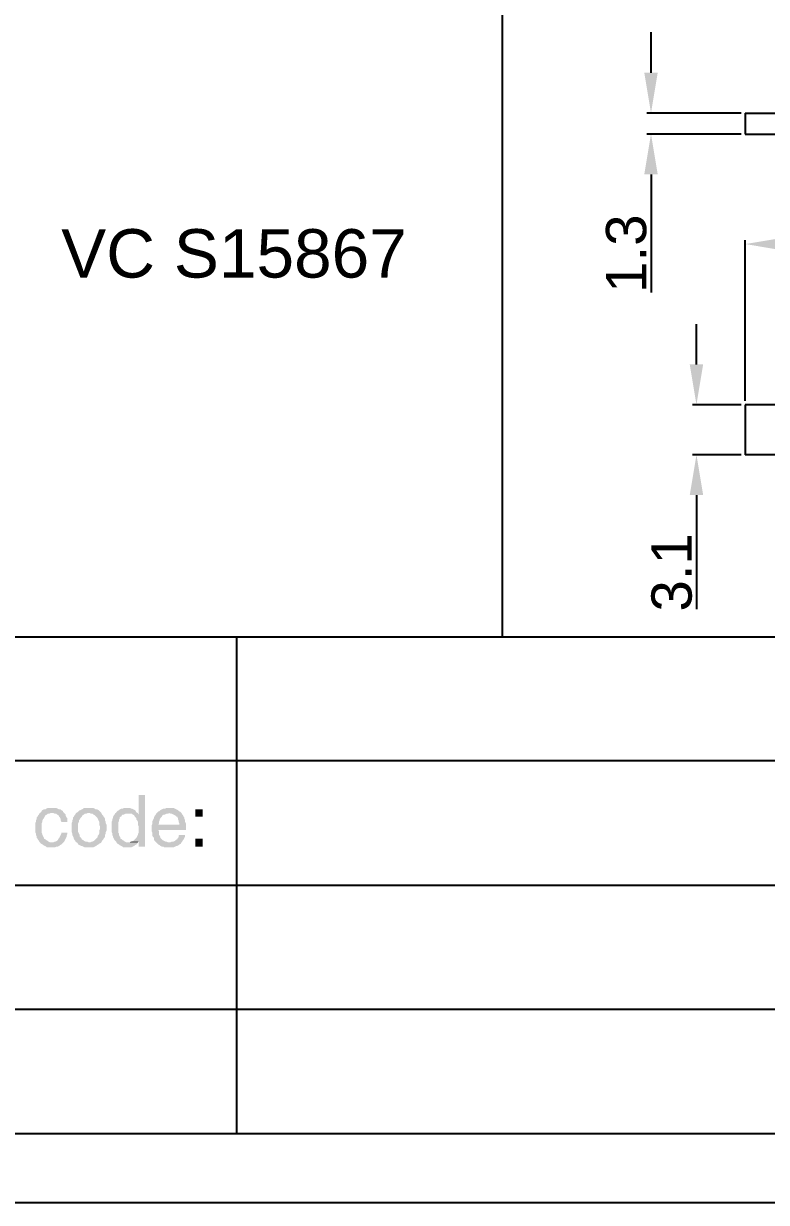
# Model space of a CAD drawing. Header units: millimetres. Extents: x 7018 to 13530, y 4187 to 5692.
# Drawn here: x 8004 to 8050, y 4524.9 to 4597.9 of the extents above; entities that cross this region are included whole.
import ezdxf

# ---------------------------------------------------------------- set-up
doc = ezdxf.new("R2010")
doc.units = ezdxf.units.MM
doc.layers.add('Dimension', color=3, linetype='Continuous')
doc.styles.get("Standard").update_dxf_attribs({"font": 'arial.ttf'})
doc.dimstyles.new('Standard$0', dxfattribs={"dimtxt": 2.3, "dimasz": 2, "dimexe": 1, "dimexo": 1, "dimgap": 1, "dimtad": 1, "dimdec": 1, "dimzin": 0, "dimdsep": 46, "dimtxsty": 'Standard', "dimcen": 0, "dimclrd": 4, "dimclre": 4, "dimclrt": 4, "dimadec": 1, "dimazin": 0, "dimtfac": 1, "dimtdec": 1, "dimtofl": 0, "dimtmove": 0, "dimatfit": 0, "dimfxl": 1, "dimtfillclr": 256, "dimtolj": 1, "dimtzin": 0, "dimlwd": -1, "dimlwe": -1, "dimarcsym": 1})

# ---------------------------------------------------------------- blocks, each defined once
blk = doc.blocks.new('*D2772')
at = {"layer": 'Defpoints', "color": 0, "transparency": 16777216}
for p in [(8048.721, 4574.331), (8045.693, 4571.231), (8048.721, 4571.231)]:
    blk.add_point(p, dxfattribs=at)
at = {"layer": 'Dimension', "color": 3, "transparency": 16777216}
for p, q in [((8045.693, 4576.831), (8045.693, 4579.331)), ((8048.471, 4574.331), (8045.443, 4574.331)), ((8048.471, 4571.231), (8045.443, 4571.231)), ((8045.693, 4568.731), (8045.693, 4561.663))]:
    blk.add_line(p, q, dxfattribs=at)
for points in [[(8045.276, 4576.831), (8046.109, 4576.831), (8045.693, 4574.331)], [(8045.276, 4568.731), (8046.109, 4568.731), (8045.693, 4571.231)]]:
    blk.add_solid(points, dxfattribs=at)
at = {"layer": 'Dimension', "transparency": 16777216, "insert": (8044.165, 4563.947), "char_height": 2.5, "attachment_point": 5, "rotation": 90}
blk.add_mtext('\\A1;3.1', dxfattribs=at)
blk = doc.blocks.new('*D2773')
at = {"layer": 'Defpoints', "color": 0, "transparency": 16777216}
for p in [(8064.721, 4584.283), (8048.721, 4574.331), (8064.721, 4574.331)]:
    blk.add_point(p, dxfattribs=at)
at = {"layer": 'Dimension', "color": 3, "transparency": 16777216}
for p, q in [((8048.721, 4574.581), (8048.721, 4584.533)), ((8064.721, 4574.581), (8064.721, 4584.533)), ((8051.221, 4584.283), (8062.221, 4584.283))]:
    blk.add_line(p, q, dxfattribs=at)
for points in [[(8051.221, 4584.699), (8051.221, 4583.866), (8048.721, 4584.283)], [(8062.221, 4584.699), (8062.221, 4583.866), (8064.721, 4584.283)]]:
    blk.add_solid(points, dxfattribs=at)
at = {"layer": 'Dimension', "transparency": 16777216, "insert": (8056.721, 4585.809), "char_height": 2.5, "attachment_point": 5}
blk.add_mtext('\\A1;16.0', dxfattribs=at)
blk = doc.blocks.new('*D2776')
at = {"layer": 'Defpoints', "color": 0, "transparency": 16777216}
for p in [(8048.721, 4592.4), (8042.875, 4591.1), (8048.721, 4591.1)]:
    blk.add_point(p, dxfattribs=at)
at = {"layer": 'Dimension', "color": 3, "transparency": 16777216}
for p, q in [((8042.875, 4594.9), (8042.875, 4597.4)), ((8048.471, 4592.4), (8042.625, 4592.4)), ((8048.471, 4591.1), (8042.625, 4591.1)), ((8042.875, 4588.6), (8042.875, 4581.284))]:
    blk.add_line(p, q, dxfattribs=at)
for points in [[(8042.459, 4594.9), (8043.292, 4594.9), (8042.875, 4592.4)], [(8042.459, 4588.6), (8043.292, 4588.6), (8042.875, 4591.1)]]:
    blk.add_solid(points, dxfattribs=at)
at = {"layer": 'Dimension', "transparency": 16777216, "insert": (8041.348, 4583.692), "char_height": 2.5, "attachment_point": 5, "rotation": 90}
blk.add_mtext('\\A1;1.3', dxfattribs=at)

msp = doc.modelspace()

# ---------------------------------------------------------------- hatches: boundary and pattern name
at = {"transparency": 33554559}
for points in [[(8011.509, 4550.163), (8011.103, 4550.163), (8011.103, 4548.945), (8010.742, 4548.945), (8010.832, 4548.9), (8010.877, 4548.809), (8010.922, 4548.764), (8010.968, 4548.719), (8010.968, 4548.629), (8011.013, 4548.584), (8011.058, 4548.493), (8011.058, 4548.313), (8011.103, 4548.223), (8011.103, 4547.816), (8011.058, 4547.726), (8011.058, 4547.681), (8011.013, 4547.591), (8010.968, 4547.501), (8010.922, 4547.455), (8010.922, 4547.455), (8010.832, 4547.365), (8010.787, 4547.32), (8010.697, 4547.275), (8011.103, 4547.275), (8011.103, 4546.959), (8011.509, 4546.959)], [(8004.965, 4549.035), (8004.92, 4548.945), (8004.875, 4548.9), (8004.83, 4548.809), (8004.784, 4548.764), (8004.784, 4548.674), (8004.739, 4548.584), (8004.739, 4548.493), (8004.694, 4548.403), (8004.694, 4547.862), (8004.739, 4547.771), (8004.739, 4547.681), (8004.784, 4547.591), (8004.784, 4547.501), (8004.83, 4547.455), (8004.875, 4547.365), (8004.92, 4547.32), (8004.965, 4547.23), (8005.732, 4547.23), (8005.597, 4547.23), (8005.507, 4547.275), (8005.461, 4547.32), (8005.371, 4547.365), (8005.326, 4547.41), (8005.236, 4547.455), (8005.236, 4547.501), (8005.191, 4547.591), (8005.145, 4547.681), (8005.145, 4547.726), (8005.1, 4547.816), (8005.1, 4548.403), (8005.145, 4548.493), (8005.145, 4548.584), (8005.191, 4548.674), (8005.236, 4548.719), (8005.281, 4548.809), (8005.281, 4548.809), (8005.326, 4548.9), (8005.416, 4548.945), (8005.461, 4548.99), (8005.552, 4548.99), (8005.642, 4549.035), (8005.732, 4549.035)], [(8005.732, 4549.351), (8005.461, 4549.351), (8005.371, 4549.306), (8005.326, 4549.261), (8005.236, 4549.261), (8005.145, 4549.216), (8005.1, 4549.17), (8005.055, 4549.08), (8004.965, 4549.035), (8005.822, 4549.035), (8005.913, 4548.99), (8006.003, 4548.99), (8006.048, 4548.945), (8006.138, 4548.9), (8006.184, 4548.809), (8006.229, 4548.764), (8006.274, 4548.674), (8006.274, 4548.584), (8006.319, 4548.493), (8006.68, 4548.493), (8006.68, 4548.719), (8006.635, 4548.764), (8006.59, 4548.854), (8006.59, 4548.945), (8006.545, 4548.99), (8006.454, 4549.08), (8006.409, 4549.125), (8006.409, 4549.17), (8006.319, 4549.216), (8006.274, 4549.261), (8006.184, 4549.261), (8006.093, 4549.306), (8006.003, 4549.351), (8005.822, 4549.351)], [(8008.034, 4549.351), (8007.718, 4549.351), (8007.673, 4549.306), (8007.583, 4549.261), (8007.492, 4549.216), (8007.447, 4549.216), (8007.357, 4549.125), (8007.312, 4549.08), (8007.222, 4549.035), (8007.222, 4549.035), (8007.176, 4548.945), (8007.131, 4548.9), (8007.086, 4548.809), (8007.041, 4548.764), (8007.041, 4548.674), (8006.996, 4548.584), (8006.996, 4548.493), (8006.951, 4548.403), (8006.951, 4548.132), (8006.951, 4547.862), (8006.996, 4547.771), (8006.996, 4547.681), (8007.041, 4547.591), (8007.086, 4547.501), (8007.086, 4547.455), (8007.131, 4547.365), (8007.176, 4547.32), (8007.222, 4547.23), (8008.034, 4547.23), (8007.989, 4547.23), (8007.899, 4547.275), (8007.808, 4547.275), (8007.718, 4547.32), (8007.673, 4547.365), (8007.583, 4547.41), (8007.537, 4547.501), (8007.492, 4547.546), (8007.447, 4547.591), (8007.447, 4547.681), (8007.402, 4547.771), (8007.357, 4547.862), (8007.357, 4548.403), (8007.402, 4548.493), (8007.402, 4548.584), (8007.447, 4548.629), (8007.492, 4548.719), (8007.537, 4548.764), (8007.583, 4548.809), (8007.628, 4548.9), (8007.718, 4548.945), (8007.763, 4548.99), (8007.853, 4548.99), (8007.944, 4549.035), (8008.801, 4549.035), (8008.756, 4549.08), (8008.666, 4549.17), (8008.621, 4549.216), (8008.53, 4549.261), (8008.44, 4549.261), (8008.395, 4549.306), (8008.305, 4549.351), (8008.124, 4549.351)], [(8008.801, 4549.035), (8008.034, 4549.035), (8008.079, 4549.035), (8008.169, 4548.99), (8008.26, 4548.99), (8008.305, 4548.945), (8008.395, 4548.9), (8008.44, 4548.854), (8008.53, 4548.764), (8008.576, 4548.719), (8008.576, 4548.674), (8008.621, 4548.584), (8008.666, 4548.493), (8008.666, 4548.313), (8008.711, 4548.223), (8008.711, 4548.042), (8008.666, 4547.952), (8008.666, 4547.771), (8008.621, 4547.681), (8008.576, 4547.636), (8008.576, 4547.546), (8008.53, 4547.501), (8008.485, 4547.455), (8008.395, 4547.365), (8008.35, 4547.32), (8008.26, 4547.275), (8008.214, 4547.275), (8008.124, 4547.23), (8007.267, 4547.23), (8007.312, 4547.185), (8007.357, 4547.094), (8007.447, 4547.049), (8007.537, 4547.004), (8007.583, 4547.004), (8007.673, 4546.959), (8007.763, 4546.914), (8008.305, 4546.914), (8008.395, 4546.959), (8008.485, 4547.004), (8008.53, 4547.049), (8008.621, 4547.094), (8008.666, 4547.139), (8008.756, 4547.185), (8008.801, 4547.23), (8008.801, 4547.23), (8008.846, 4547.32), (8008.891, 4547.365), (8008.937, 4547.455), (8008.982, 4547.501), (8009.027, 4547.591), (8009.027, 4547.681), (8009.072, 4547.771), (8009.072, 4547.862), (8009.117, 4547.952), (8009.117, 4548.132), (8009.117, 4548.313), (8009.072, 4548.403), (8009.072, 4548.493), (8009.027, 4548.584), (8009.027, 4548.674), (8008.982, 4548.764), (8008.937, 4548.809), (8008.891, 4548.9), (8008.846, 4548.945)], [(8009.659, 4549.035), (8009.614, 4548.945), (8009.568, 4548.9), (8009.523, 4548.809), (8009.523, 4548.719), (8009.478, 4548.674), (8009.478, 4548.584), (8009.433, 4548.493), (8009.433, 4547.862), (8009.478, 4547.771), (8009.478, 4547.681), (8009.523, 4547.591), (8009.523, 4547.546), (8009.568, 4547.455), (8009.614, 4547.365), (8009.659, 4547.32), (8009.704, 4547.275), (8009.749, 4547.185), (8009.794, 4547.139), (8009.884, 4547.094), (8009.929, 4547.049), (8010.02, 4547.004), (8010.11, 4546.959), (8010.155, 4546.914), (8010.652, 4546.914), (8010.742, 4546.959), (8010.832, 4547.004), (8010.877, 4547.049), (8010.968, 4547.094), (8011.013, 4547.139), (8011.058, 4547.23), (8010.336, 4547.23), (8010.245, 4547.275), (8010.2, 4547.32), (8010.11, 4547.365), (8010.065, 4547.41), (8009.975, 4547.455), (8009.975, 4547.546), (8009.929, 4547.591), (8009.884, 4547.681), (8009.884, 4547.771), (8009.839, 4547.816), (8009.839, 4548.448), (8009.884, 4548.539), (8009.884, 4548.629), (8009.929, 4548.674), (8009.929, 4548.764), (8009.975, 4548.809), (8010.02, 4548.809), (8010.065, 4548.9), (8010.11, 4548.945), (8010.2, 4548.945), (8010.291, 4548.99), (8010.471, 4548.99)], [(8010.381, 4549.351), (8010.2, 4549.351), (8010.11, 4549.306), (8010.02, 4549.306), (8009.929, 4549.261), (8009.884, 4549.216), (8009.794, 4549.17), (8009.749, 4549.125), (8009.704, 4549.035), (8009.659, 4549.035), (8010.471, 4548.99), (8010.697, 4548.99), (8010.742, 4548.945), (8011.103, 4548.945), (8011.058, 4548.99), (8011.058, 4549.035), (8010.968, 4549.08), (8010.922, 4549.17), (8010.877, 4549.216), (8010.787, 4549.261), (8010.697, 4549.306), (8010.652, 4549.306), (8010.561, 4549.351), (8010.471, 4549.351)], [(8013.044, 4549.351), (8012.818, 4549.351), (8012.728, 4549.306), (8012.637, 4549.306), (8012.547, 4549.261), (8012.457, 4549.216), (8012.412, 4549.17), (8012.321, 4549.125), (8012.276, 4549.08), (8012.231, 4549.035), (8012.998, 4549.035), (8013.134, 4548.99), (8013.179, 4548.99), (8013.269, 4548.945), (8013.36, 4548.9), (8013.405, 4548.854), (8013.45, 4548.809), (8013.495, 4548.809), (8013.54, 4548.719), (8013.54, 4548.674), (8013.585, 4548.584), (8013.585, 4548.493), (8013.63, 4548.403), (8013.63, 4548.313), (8012.321, 4548.313), (8011.915, 4548.268), (8011.915, 4547.907), (8011.96, 4547.816), (8011.96, 4547.636), (8012.006, 4547.546), (8012.051, 4547.501), (8012.051, 4547.41), (8012.096, 4547.32), (8012.141, 4547.275), (8012.186, 4547.23), (8012.998, 4547.23), (8012.908, 4547.23), (8012.818, 4547.275), (8012.773, 4547.275), (8012.683, 4547.32), (8012.592, 4547.365), (8012.547, 4547.41), (8012.502, 4547.455), (8012.457, 4547.501), (8012.457, 4547.546), (8012.412, 4547.636), (8012.367, 4547.681), (8012.367, 4547.907), (8012.321, 4547.997), (8014.037, 4547.997), (8014.037, 4548.403), (8013.991, 4548.493), (8013.991, 4548.584), (8013.946, 4548.674), (8013.946, 4548.764), (8013.901, 4548.809), (8013.856, 4548.9), (8013.811, 4548.945), (8013.766, 4549.035), (8013.721, 4549.08), (8013.675, 4549.125), (8013.585, 4549.17), (8013.54, 4549.216), (8013.45, 4549.261), (8013.36, 4549.306), (8013.269, 4549.351), (8013.134, 4549.351)], [(8012.231, 4549.035), (8012.186, 4548.99), (8012.141, 4548.9), (8012.096, 4548.854), (8012.051, 4548.764), (8012.051, 4548.719), (8012.006, 4548.629), (8011.96, 4548.539), (8011.96, 4548.358), (8011.915, 4548.268), (8012.321, 4548.313), (8012.367, 4548.403), (8012.367, 4548.493), (8012.412, 4548.584), (8012.412, 4548.629), (8012.457, 4548.719), (8012.502, 4548.764), (8012.547, 4548.809), (8012.592, 4548.9), (8012.683, 4548.945), (8012.728, 4548.945), (8012.818, 4548.99), (8012.908, 4548.99), (8012.998, 4549.035)], [(8015.075, 4548.809), (8015.075, 4549.261), (8014.623, 4549.261), (8014.623, 4548.809)], [(8006.68, 4547.816), (8006.319, 4547.816), (8006.319, 4547.771), (8006.274, 4547.681), (8006.229, 4547.591), (8006.184, 4547.501), (8006.138, 4547.455), (8006.093, 4547.365), (8006.048, 4547.32), (8005.958, 4547.275), (8005.913, 4547.275), (8005.822, 4547.23), (8004.965, 4547.23), (8005.01, 4547.185), (8005.055, 4547.139), (8005.145, 4547.094), (8005.191, 4547.049), (8005.281, 4547.004), (8005.371, 4546.959), (8005.416, 4546.914), (8005.913, 4546.914), (8006.003, 4546.959), (8006.093, 4546.959), (8006.184, 4547.004), (8006.229, 4547.049), (8006.319, 4547.094), (8006.364, 4547.139), (8006.409, 4547.185), (8006.454, 4547.23), (8006.499, 4547.275), (8006.545, 4547.365), (8006.59, 4547.455), (8006.635, 4547.546), (8006.635, 4547.591), (8006.68, 4547.726)], [(8010.697, 4547.275), (8010.652, 4547.275), (8010.561, 4547.23), (8010.471, 4547.23), (8011.058, 4547.23), (8011.103, 4547.275)], [(8013.991, 4547.681), (8013.63, 4547.681), (8013.585, 4547.636), (8013.585, 4547.546), (8013.54, 4547.501), (8013.495, 4547.41), (8013.405, 4547.365), (8013.36, 4547.32), (8013.269, 4547.275), (8013.179, 4547.275), (8013.089, 4547.23), (8012.186, 4547.23), (8012.276, 4547.139), (8012.321, 4547.094), (8012.412, 4547.049), (8012.457, 4547.004), (8012.547, 4546.959), (8012.637, 4546.959), (8012.683, 4546.914), (8013.269, 4546.914), (8013.36, 4546.959), (8013.45, 4547.004), (8013.495, 4547.004), (8013.585, 4547.049), (8013.63, 4547.094), (8013.721, 4547.139), (8013.766, 4547.23), (8013.811, 4547.275), (8013.856, 4547.365), (8013.901, 4547.41), (8013.946, 4547.501), (8013.991, 4547.591)], [(8015.075, 4546.959), (8015.075, 4547.455), (8014.623, 4547.455), (8014.623, 4546.959)]]:
    msp.add_hatch(color=256, dxfattribs=at).paths.add_polyline_path(points)

# ---------------------------------------------------------------- linework, layer by layer
for p, q in [((8033.651, 4815.918), (8033.651, 4559.957)), ((8048.721, 4592.4), (8064.721, 4592.4)), ((8048.721, 4592.4), (8048.721, 4591.1)), ((8048.721, 4591.1), (8064.721, 4591.1)), ((8064.721, 4574.331), (8048.721, 4574.331)), ((8048.721, 4574.331), (8048.721, 4571.231)), ((8064.721, 4571.231), (8048.721, 4571.231)), ((7972.65, 4529.177), (8381.906, 4529.177))]:
    msp.add_line(p, q)
msp.add_lwpolyline([(8385.944, 4524.918), (8385.944, 4821.918), (7965.944, 4821.918), (7965.944, 4524.918)], close=True)
for points in [[(7985.468, 4559.957), (8381.906, 4559.957)], [(8017.169, 4559.957), (8017.169, 4529.177)], [(7985.468, 4552.285), (8281.598, 4552.285)], [(7985.468, 4544.567), (8334.538, 4544.567)], [(7985.468, 4536.894), (8281.598, 4536.894)]]:
    msp.add_lwpolyline(points)

# ---------------------------------------------------------------- texts
at = {"insert": (8017.019, 4583.685), "char_height": 2.9997, "width": 34.34827, "attachment_point": 5}
msp.add_mtext('VC S15867', dxfattribs=at)

# ---------------------------------------------------------------- dimensions: what is measured, and where the dimension line sits
at = {"layer": 'Dimension'}
for base, p1, p2, picture, middle in [((8042.875, 4591.1), (8048.721, 4592.4), (8048.721, 4591.1), '*D2776', (8041.348, 4583.692)), ((8045.693, 4571.231), (8048.721, 4574.331), (8048.721, 4571.231), '*D2772', (8044.165, 4563.947))]:
    dim = msp.add_linear_dim(base=base, p1=p1, p2=p2, angle=90, dimstyle='Standard$0', override={"dimtxt": 2.5, "dimasz": 2.5, "dimexe": 0.25, "dimexo": 0.25, "dimgap": 0.25, "dimclrd": 3, "dimclre": 3, "dimclrt": 256, "dimadec": 2, "dimtdec": 2, "dimatfit": 3}, dxfattribs=at)
    dim.commit()
    dim.dimension.update_dxf_attribs({"geometry": picture, "text_midpoint": middle})
dim = msp.add_linear_dim(base=(8064.721, 4584.283), p1=(8048.721, 4574.331), p2=(8064.721, 4574.331), dimstyle='Standard$0', override={"dimtxt": 2.5, "dimasz": 2.5, "dimexe": 0.25, "dimexo": 0.25, "dimgap": 0.25, "dimclrd": 3, "dimclre": 3, "dimclrt": 256, "dimadec": 2, "dimtdec": 2, "dimatfit": 3}, dxfattribs=at)
dim.commit()
dim.dimension.update_dxf_attribs({"geometry": '*D2773', "text_midpoint": (8056.721, 4585.809)})

doc.saveas('drawing.dxf')
